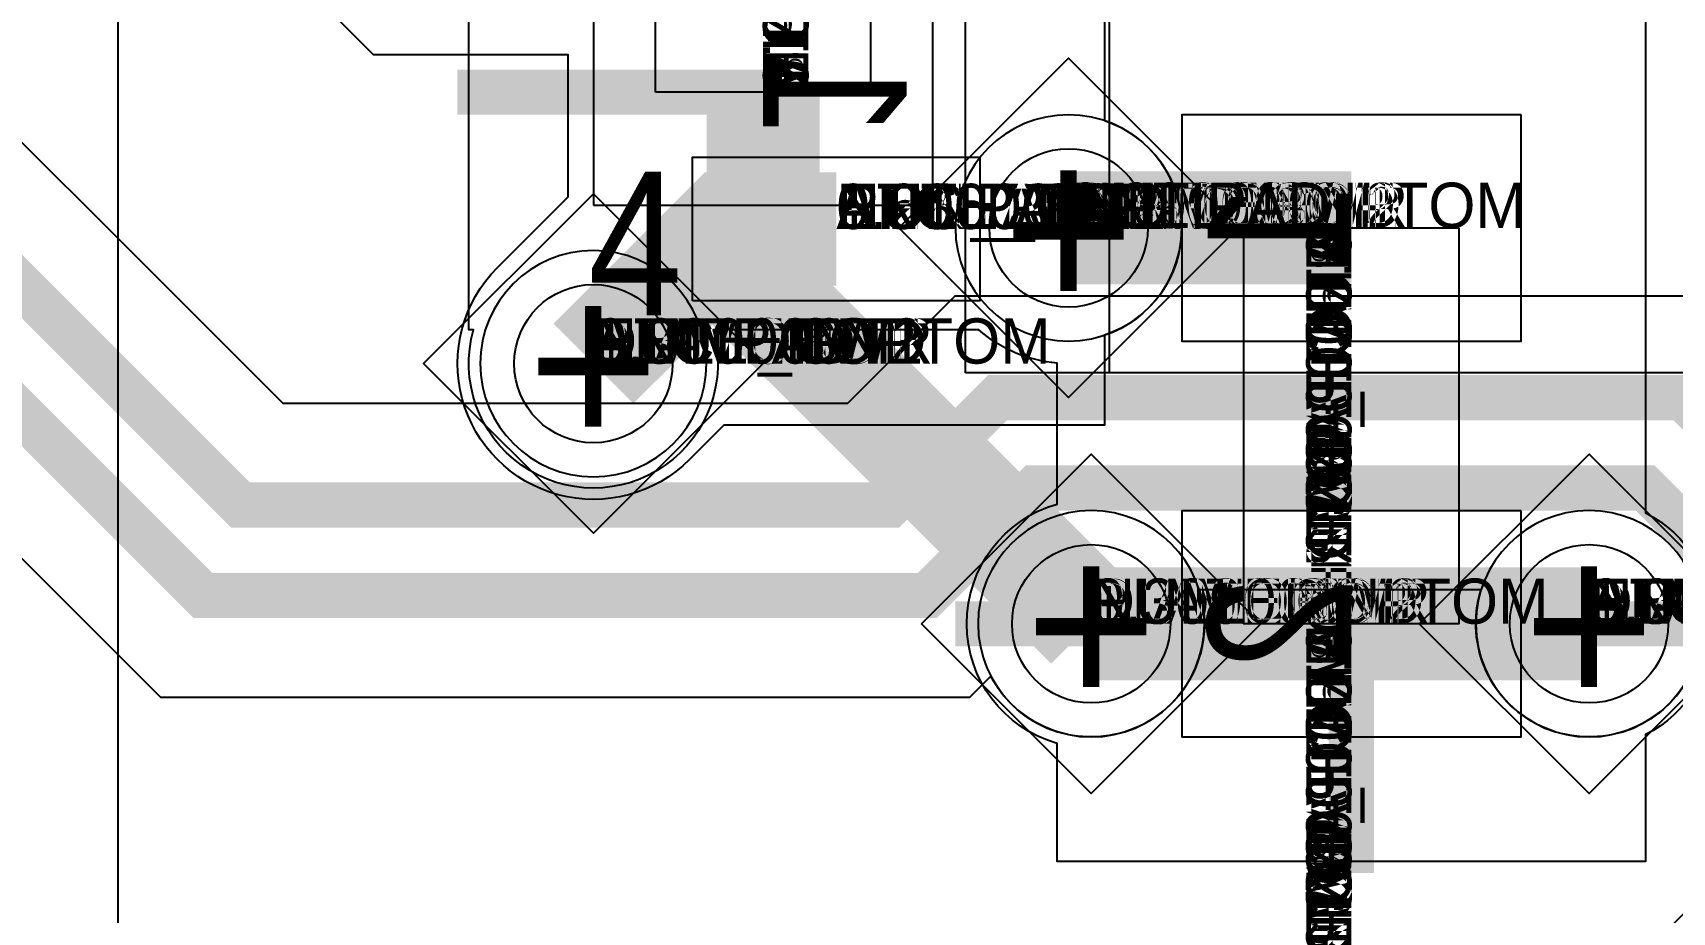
# Model space of a CAD drawing. Extents: x 0 to 323, y 0 to 320.
# Drawn here: x 18.49 to 25.73, y 228.28 to 232.17 of the extents above; entities that cross this region are included whole.
import ezdxf
from ezdxf.enums import TextEntityAlignment as Align

# ---------------------------------------------------------------- set-up
doc = ezdxf.new("R2010")
doc.units = 0
doc.header["$MEASUREMENT"] = 0
doc.layers.get('0').update_dxf_attribs({"linetype": 'CONTINUOUS'})
for name, color, linetype in [('CDN_FIGURES', 7, 'CONTINUOUS'), ('ETCH_BOTTOM', 7, 'CONTINUOUS'), ('ETCH_GND', 3, 'CONTINUOUS'), ('ETCH_INT1', 4, 'CONTINUOUS'), ('ETCH_INT2', 5, 'CONTINUOUS'), ('ETCH_PWR', 6, 'CONTINUOUS'), ('ETCH_TOP', 2, 'CONTINUOUS'), ('MANUFACTURING_NCLEGEND-1-6', 8, 'CONTINUOUS'), ('PACKAGE_GEOMETRY_ASSEMBLY_TOP', 11, 'CONTINUOUS'), ('PACKAGE_GEOMETRY_PIN_NUMBER', 9, 'CONTINUOUS')]:
    doc.layers.add(name, color=color, linetype=linetype)

# ---------------------------------------------------------------- blocks, each defined once
blk = doc.blocks.new('PAD_INFO')
for tag in ['SHAPE_TYPE', 'PAD_HEIGHT', 'PAD_LAYER', 'PAD_TYPE', 'PAD_WIDTH']:
    blk.add_attdef(tag, (0, 0), '', height=0.2)
at = {"flags": 2}
blk.add_attdef('CDN_TYPE', (0, 0), '', height=0.2, dxfattribs=at)
blk = doc.blocks.new('DRILL_INFO')
at = {"flags": 2}
blk.add_attdef('CDN_TYPE', (0, 0), '', height=0.2, dxfattribs=at)
for tag in ['FSHAPE', 'FCHAR', 'DRILL_HEIGHT', 'DIAMETER', 'PLATED', 'DRILL_WIDTH']:
    blk.add_attdef(tag, (0, 0), '', height=0.2)
blk = doc.blocks.new('VIA0700X0300')
at = {"layer": 'ETCH_BOTTOM'}
blk.add_circle((0, 0), 0.35, dxfattribs=at)
at = {"layer": 'ETCH_GND'}
blk.add_circle((0, 0), 0.35, dxfattribs=at)
at = {"layer": 'ETCH_INT1'}
blk.add_circle((0, 0), 0.35, dxfattribs=at)
at = {"layer": 'ETCH_INT2'}
blk.add_circle((0, 0), 0.35, dxfattribs=at)
at = {"layer": 'ETCH_PWR'}
blk.add_circle((0, 0), 0.35, dxfattribs=at)
at = {"layer": 'ETCH_TOP'}
blk.add_circle((0, 0), 0.35, dxfattribs=at)
ref = blk.add_blockref('PAD_INFO', (0, 0))
ref.add_attrib('PAD_LAYER', 'ETCH_TOP', (0, 0), dxfattribs={"height": 0.2})
ref.add_attrib('SHAPE_TYPE', 'NULL', (0, 0), dxfattribs={"height": 0.2})
ref.add_attrib('PAD_TYPE', 'ANTIPAD', (0, 0), dxfattribs={"height": 0.2})
ref.add_attrib('PAD_WIDTH', '0.000000', (0, 0), dxfattribs={"height": 0.2})
ref.add_attrib('PAD_HEIGHT', '0.000000', (0, 0), dxfattribs={"height": 0.2})
ref = blk.add_blockref('PAD_INFO', (0, 0))
ref.add_attrib('PAD_LAYER', 'ETCH_GND', (0, 0), dxfattribs={"height": 0.2})
ref.add_attrib('SHAPE_TYPE', 'NULL', (0, 0), dxfattribs={"height": 0.2})
ref.add_attrib('PAD_TYPE', 'ANTIPAD', (0, 0), dxfattribs={"height": 0.2})
ref.add_attrib('PAD_WIDTH', '0.000000', (0, 0), dxfattribs={"height": 0.2})
ref.add_attrib('PAD_HEIGHT', '0.000000', (0, 0), dxfattribs={"height": 0.2})
ref = blk.add_blockref('PAD_INFO', (0, 0))
ref.add_attrib('PAD_LAYER', 'ETCH_INT1', (0, 0), dxfattribs={"height": 0.2})
ref.add_attrib('SHAPE_TYPE', 'NULL', (0, 0), dxfattribs={"height": 0.2})
ref.add_attrib('PAD_TYPE', 'ANTIPAD', (0, 0), dxfattribs={"height": 0.2})
ref.add_attrib('PAD_WIDTH', '0.000000', (0, 0), dxfattribs={"height": 0.2})
ref.add_attrib('PAD_HEIGHT', '0.000000', (0, 0), dxfattribs={"height": 0.2})
ref = blk.add_blockref('PAD_INFO', (0, 0))
ref.add_attrib('PAD_LAYER', 'ETCH_INT2', (0, 0), dxfattribs={"height": 0.2})
ref.add_attrib('SHAPE_TYPE', 'NULL', (0, 0), dxfattribs={"height": 0.2})
ref.add_attrib('PAD_TYPE', 'ANTIPAD', (0, 0), dxfattribs={"height": 0.2})
ref.add_attrib('PAD_WIDTH', '0.000000', (0, 0), dxfattribs={"height": 0.2})
ref.add_attrib('PAD_HEIGHT', '0.000000', (0, 0), dxfattribs={"height": 0.2})
ref = blk.add_blockref('PAD_INFO', (0, 0))
ref.add_attrib('PAD_LAYER', 'ETCH_PWR', (0, 0), dxfattribs={"height": 0.2})
ref.add_attrib('SHAPE_TYPE', 'NULL', (0, 0), dxfattribs={"height": 0.2})
ref.add_attrib('PAD_TYPE', 'ANTIPAD', (0, 0), dxfattribs={"height": 0.2})
ref.add_attrib('PAD_WIDTH', '0.000000', (0, 0), dxfattribs={"height": 0.2})
ref.add_attrib('PAD_HEIGHT', '0.000000', (0, 0), dxfattribs={"height": 0.2})
ref = blk.add_blockref('PAD_INFO', (0, 0))
ref.add_attrib('PAD_LAYER', 'ETCH_BOTTOM', (0, 0), dxfattribs={"height": 0.2})
ref.add_attrib('SHAPE_TYPE', 'NULL', (0, 0), dxfattribs={"height": 0.2})
ref.add_attrib('PAD_TYPE', 'ANTIPAD', (0, 0), dxfattribs={"height": 0.2})
ref.add_attrib('PAD_WIDTH', '0.000000', (0, 0), dxfattribs={"height": 0.2})
ref.add_attrib('PAD_HEIGHT', '0.000000', (0, 0), dxfattribs={"height": 0.2})
ref = blk.add_blockref('PAD_INFO', (0, 0))
ref.add_attrib('PAD_LAYER', 'ETCH_TOP', (0, 0), dxfattribs={"height": 0.2})
ref.add_attrib('SHAPE_TYPE', 'NULL', (0, 0), dxfattribs={"height": 0.2})
ref.add_attrib('PAD_TYPE', 'THERMAL', (0, 0), dxfattribs={"height": 0.2})
ref.add_attrib('PAD_WIDTH', '0.000000', (0, 0), dxfattribs={"height": 0.2})
ref.add_attrib('PAD_HEIGHT', '0.000000', (0, 0), dxfattribs={"height": 0.2})
ref = blk.add_blockref('PAD_INFO', (0, 0))
ref.add_attrib('PAD_LAYER', 'ETCH_GND', (0, 0), dxfattribs={"height": 0.2})
ref.add_attrib('SHAPE_TYPE', 'NULL', (0, 0), dxfattribs={"height": 0.2})
ref.add_attrib('PAD_TYPE', 'THERMAL', (0, 0), dxfattribs={"height": 0.2})
ref.add_attrib('PAD_WIDTH', '0.000000', (0, 0), dxfattribs={"height": 0.2})
ref.add_attrib('PAD_HEIGHT', '0.000000', (0, 0), dxfattribs={"height": 0.2})
ref = blk.add_blockref('PAD_INFO', (0, 0))
ref.add_attrib('PAD_LAYER', 'ETCH_INT1', (0, 0), dxfattribs={"height": 0.2})
ref.add_attrib('SHAPE_TYPE', 'NULL', (0, 0), dxfattribs={"height": 0.2})
ref.add_attrib('PAD_TYPE', 'THERMAL', (0, 0), dxfattribs={"height": 0.2})
ref.add_attrib('PAD_WIDTH', '0.000000', (0, 0), dxfattribs={"height": 0.2})
ref.add_attrib('PAD_HEIGHT', '0.000000', (0, 0), dxfattribs={"height": 0.2})
ref = blk.add_blockref('PAD_INFO', (0, 0))
ref.add_attrib('PAD_LAYER', 'ETCH_INT2', (0, 0), dxfattribs={"height": 0.2})
ref.add_attrib('SHAPE_TYPE', 'NULL', (0, 0), dxfattribs={"height": 0.2})
ref.add_attrib('PAD_TYPE', 'THERMAL', (0, 0), dxfattribs={"height": 0.2})
ref.add_attrib('PAD_WIDTH', '0.000000', (0, 0), dxfattribs={"height": 0.2})
ref.add_attrib('PAD_HEIGHT', '0.000000', (0, 0), dxfattribs={"height": 0.2})
ref = blk.add_blockref('PAD_INFO', (0, 0))
ref.add_attrib('PAD_LAYER', 'ETCH_PWR', (0, 0), dxfattribs={"height": 0.2})
ref.add_attrib('SHAPE_TYPE', 'NULL', (0, 0), dxfattribs={"height": 0.2})
ref.add_attrib('PAD_TYPE', 'THERMAL', (0, 0), dxfattribs={"height": 0.2})
ref.add_attrib('PAD_WIDTH', '0.000000', (0, 0), dxfattribs={"height": 0.2})
ref.add_attrib('PAD_HEIGHT', '0.000000', (0, 0), dxfattribs={"height": 0.2})
ref = blk.add_blockref('PAD_INFO', (0, 0))
ref.add_attrib('PAD_LAYER', 'ETCH_BOTTOM', (0, 0), dxfattribs={"height": 0.2})
ref.add_attrib('SHAPE_TYPE', 'NULL', (0, 0), dxfattribs={"height": 0.2})
ref.add_attrib('PAD_TYPE', 'THERMAL', (0, 0), dxfattribs={"height": 0.2})
ref.add_attrib('PAD_WIDTH', '0.000000', (0, 0), dxfattribs={"height": 0.2})
ref.add_attrib('PAD_HEIGHT', '0.000000', (0, 0), dxfattribs={"height": 0.2})
ref = blk.add_blockref('PAD_INFO', (0, 0))
ref.add_attrib('PAD_LAYER', 'ETCH_TOP', (0, 0), dxfattribs={"height": 0.2})
ref.add_attrib('SHAPE_TYPE', 'CIRCLE', (0, 0), dxfattribs={"height": 0.2})
ref.add_attrib('PAD_TYPE', 'REGULAR', (0, 0), dxfattribs={"height": 0.2})
ref.add_attrib('PAD_WIDTH', '0.700000', (0, 0), dxfattribs={"height": 0.2})
ref.add_attrib('PAD_HEIGHT', '0.700000', (0, 0), dxfattribs={"height": 0.2})
ref = blk.add_blockref('PAD_INFO', (0, 0))
ref.add_attrib('PAD_LAYER', 'ETCH_GND', (0, 0), dxfattribs={"height": 0.2})
ref.add_attrib('SHAPE_TYPE', 'CIRCLE', (0, 0), dxfattribs={"height": 0.2})
ref.add_attrib('PAD_TYPE', 'REGULAR', (0, 0), dxfattribs={"height": 0.2})
ref.add_attrib('PAD_WIDTH', '0.700000', (0, 0), dxfattribs={"height": 0.2})
ref.add_attrib('PAD_HEIGHT', '0.700000', (0, 0), dxfattribs={"height": 0.2})
ref = blk.add_blockref('PAD_INFO', (0, 0))
ref.add_attrib('PAD_LAYER', 'ETCH_INT1', (0, 0), dxfattribs={"height": 0.2})
ref.add_attrib('SHAPE_TYPE', 'CIRCLE', (0, 0), dxfattribs={"height": 0.2})
ref.add_attrib('PAD_TYPE', 'REGULAR', (0, 0), dxfattribs={"height": 0.2})
ref.add_attrib('PAD_WIDTH', '0.700000', (0, 0), dxfattribs={"height": 0.2})
ref.add_attrib('PAD_HEIGHT', '0.700000', (0, 0), dxfattribs={"height": 0.2})
ref = blk.add_blockref('PAD_INFO', (0, 0))
ref.add_attrib('PAD_LAYER', 'ETCH_INT2', (0, 0), dxfattribs={"height": 0.2})
ref.add_attrib('SHAPE_TYPE', 'CIRCLE', (0, 0), dxfattribs={"height": 0.2})
ref.add_attrib('PAD_TYPE', 'REGULAR', (0, 0), dxfattribs={"height": 0.2})
ref.add_attrib('PAD_WIDTH', '0.700000', (0, 0), dxfattribs={"height": 0.2})
ref.add_attrib('PAD_HEIGHT', '0.700000', (0, 0), dxfattribs={"height": 0.2})
ref = blk.add_blockref('PAD_INFO', (0, 0))
ref.add_attrib('PAD_LAYER', 'ETCH_PWR', (0, 0), dxfattribs={"height": 0.2})
ref.add_attrib('SHAPE_TYPE', 'CIRCLE', (0, 0), dxfattribs={"height": 0.2})
ref.add_attrib('PAD_TYPE', 'REGULAR', (0, 0), dxfattribs={"height": 0.2})
ref.add_attrib('PAD_WIDTH', '0.700000', (0, 0), dxfattribs={"height": 0.2})
ref.add_attrib('PAD_HEIGHT', '0.700000', (0, 0), dxfattribs={"height": 0.2})
ref = blk.add_blockref('PAD_INFO', (0, 0))
ref.add_attrib('PAD_LAYER', 'ETCH_BOTTOM', (0, 0), dxfattribs={"height": 0.2})
ref.add_attrib('SHAPE_TYPE', 'CIRCLE', (0, 0), dxfattribs={"height": 0.2})
ref.add_attrib('PAD_TYPE', 'REGULAR', (0, 0), dxfattribs={"height": 0.2})
ref.add_attrib('PAD_WIDTH', '0.700000', (0, 0), dxfattribs={"height": 0.2})
ref.add_attrib('PAD_HEIGHT', '0.700000', (0, 0), dxfattribs={"height": 0.2})
ref = blk.add_blockref('DRILL_INFO', (0, 0))
ref.add_attrib('DIAMETER', '0.300000', (0, 0), dxfattribs={"height": 0.2})
ref.add_attrib('PLATED', 'PLATED', (0, 0), dxfattribs={"height": 0.2})
ref.add_attrib('FSHAPE', 'DIAMOND', (0, 0), dxfattribs={"height": 0.2})
ref.add_attrib('FCHAR', '+', (0, 0), dxfattribs={"height": 0.2})
ref.add_attrib('DRILL_WIDTH', '1.500000', (0, 0), dxfattribs={"height": 0.2})
ref.add_attrib('DRILL_HEIGHT', '1.500000', (0, 0), dxfattribs={"height": 0.2})
for tag in ['CDN_TYPE', 'PIN']:
    blk.add_attdef(tag, (0, 0), '', height=0.2)
at = {"flags": 2}
for tag in ['PSTKNAME', 'BBV']:
    blk.add_attdef(tag, (0, 0), '', height=0.2, dxfattribs=at)
blk = doc.blocks.new('FIGURE_DIAMOND')
at = {"layer": 'CDN_FIGURES'}
blk.add_lwpolyline([(-0.5, 0), (0, 0.5), (0.5, 0), (0, -0.5)], close=True, dxfattribs=at)
blk = doc.blocks.new('SMD50_25')
at = {"layer": 'ETCH_TOP'}
blk.add_lwpolyline([(-0.635, -0.3175), (-0.635, 0.3175), (0.635, 0.3175), (0.635, -0.3175)], close=True, dxfattribs=at)
ref = blk.add_blockref('PAD_INFO', (0, 0))
ref.add_attrib('PAD_LAYER', 'ETCH_TOP', (0, 0), dxfattribs={"height": 0.2})
ref.add_attrib('SHAPE_TYPE', 'NULL', (0, 0), dxfattribs={"height": 0.2})
ref.add_attrib('PAD_TYPE', 'ANTIPAD', (0, 0), dxfattribs={"height": 0.2})
ref.add_attrib('PAD_WIDTH', '0.000000', (0, 0), dxfattribs={"height": 0.2})
ref.add_attrib('PAD_HEIGHT', '0.000000', (0, 0), dxfattribs={"height": 0.2})
ref = blk.add_blockref('PAD_INFO', (0, 0))
ref.add_attrib('PAD_LAYER', 'ETCH_GND', (0, 0), dxfattribs={"height": 0.2})
ref.add_attrib('SHAPE_TYPE', 'NULL', (0, 0), dxfattribs={"height": 0.2})
ref.add_attrib('PAD_TYPE', 'ANTIPAD', (0, 0), dxfattribs={"height": 0.2})
ref.add_attrib('PAD_WIDTH', '0.000000', (0, 0), dxfattribs={"height": 0.2})
ref.add_attrib('PAD_HEIGHT', '0.000000', (0, 0), dxfattribs={"height": 0.2})
ref = blk.add_blockref('PAD_INFO', (0, 0))
ref.add_attrib('PAD_LAYER', 'ETCH_INT1', (0, 0), dxfattribs={"height": 0.2})
ref.add_attrib('SHAPE_TYPE', 'NULL', (0, 0), dxfattribs={"height": 0.2})
ref.add_attrib('PAD_TYPE', 'ANTIPAD', (0, 0), dxfattribs={"height": 0.2})
ref.add_attrib('PAD_WIDTH', '0.000000', (0, 0), dxfattribs={"height": 0.2})
ref.add_attrib('PAD_HEIGHT', '0.000000', (0, 0), dxfattribs={"height": 0.2})
ref = blk.add_blockref('PAD_INFO', (0, 0))
ref.add_attrib('PAD_LAYER', 'ETCH_INT2', (0, 0), dxfattribs={"height": 0.2})
ref.add_attrib('SHAPE_TYPE', 'NULL', (0, 0), dxfattribs={"height": 0.2})
ref.add_attrib('PAD_TYPE', 'ANTIPAD', (0, 0), dxfattribs={"height": 0.2})
ref.add_attrib('PAD_WIDTH', '0.000000', (0, 0), dxfattribs={"height": 0.2})
ref.add_attrib('PAD_HEIGHT', '0.000000', (0, 0), dxfattribs={"height": 0.2})
ref = blk.add_blockref('PAD_INFO', (0, 0))
ref.add_attrib('PAD_LAYER', 'ETCH_PWR', (0, 0), dxfattribs={"height": 0.2})
ref.add_attrib('SHAPE_TYPE', 'NULL', (0, 0), dxfattribs={"height": 0.2})
ref.add_attrib('PAD_TYPE', 'ANTIPAD', (0, 0), dxfattribs={"height": 0.2})
ref.add_attrib('PAD_WIDTH', '0.000000', (0, 0), dxfattribs={"height": 0.2})
ref.add_attrib('PAD_HEIGHT', '0.000000', (0, 0), dxfattribs={"height": 0.2})
ref = blk.add_blockref('PAD_INFO', (0, 0))
ref.add_attrib('PAD_LAYER', 'ETCH_BOTTOM', (0, 0), dxfattribs={"height": 0.2})
ref.add_attrib('SHAPE_TYPE', 'NULL', (0, 0), dxfattribs={"height": 0.2})
ref.add_attrib('PAD_TYPE', 'ANTIPAD', (0, 0), dxfattribs={"height": 0.2})
ref.add_attrib('PAD_WIDTH', '0.000000', (0, 0), dxfattribs={"height": 0.2})
ref.add_attrib('PAD_HEIGHT', '0.000000', (0, 0), dxfattribs={"height": 0.2})
ref = blk.add_blockref('PAD_INFO', (0, 0))
ref.add_attrib('PAD_LAYER', 'ETCH_TOP', (0, 0), dxfattribs={"height": 0.2})
ref.add_attrib('SHAPE_TYPE', 'NULL', (0, 0), dxfattribs={"height": 0.2})
ref.add_attrib('PAD_TYPE', 'THERMAL', (0, 0), dxfattribs={"height": 0.2})
ref.add_attrib('PAD_WIDTH', '0.000000', (0, 0), dxfattribs={"height": 0.2})
ref.add_attrib('PAD_HEIGHT', '0.000000', (0, 0), dxfattribs={"height": 0.2})
ref = blk.add_blockref('PAD_INFO', (0, 0))
ref.add_attrib('PAD_LAYER', 'ETCH_GND', (0, 0), dxfattribs={"height": 0.2})
ref.add_attrib('SHAPE_TYPE', 'NULL', (0, 0), dxfattribs={"height": 0.2})
ref.add_attrib('PAD_TYPE', 'THERMAL', (0, 0), dxfattribs={"height": 0.2})
ref.add_attrib('PAD_WIDTH', '0.000000', (0, 0), dxfattribs={"height": 0.2})
ref.add_attrib('PAD_HEIGHT', '0.000000', (0, 0), dxfattribs={"height": 0.2})
ref = blk.add_blockref('PAD_INFO', (0, 0))
ref.add_attrib('PAD_LAYER', 'ETCH_INT1', (0, 0), dxfattribs={"height": 0.2})
ref.add_attrib('SHAPE_TYPE', 'NULL', (0, 0), dxfattribs={"height": 0.2})
ref.add_attrib('PAD_TYPE', 'THERMAL', (0, 0), dxfattribs={"height": 0.2})
ref.add_attrib('PAD_WIDTH', '0.000000', (0, 0), dxfattribs={"height": 0.2})
ref.add_attrib('PAD_HEIGHT', '0.000000', (0, 0), dxfattribs={"height": 0.2})
ref = blk.add_blockref('PAD_INFO', (0, 0))
ref.add_attrib('PAD_LAYER', 'ETCH_INT2', (0, 0), dxfattribs={"height": 0.2})
ref.add_attrib('SHAPE_TYPE', 'NULL', (0, 0), dxfattribs={"height": 0.2})
ref.add_attrib('PAD_TYPE', 'THERMAL', (0, 0), dxfattribs={"height": 0.2})
ref.add_attrib('PAD_WIDTH', '0.000000', (0, 0), dxfattribs={"height": 0.2})
ref.add_attrib('PAD_HEIGHT', '0.000000', (0, 0), dxfattribs={"height": 0.2})
ref = blk.add_blockref('PAD_INFO', (0, 0))
ref.add_attrib('PAD_LAYER', 'ETCH_PWR', (0, 0), dxfattribs={"height": 0.2})
ref.add_attrib('SHAPE_TYPE', 'NULL', (0, 0), dxfattribs={"height": 0.2})
ref.add_attrib('PAD_TYPE', 'THERMAL', (0, 0), dxfattribs={"height": 0.2})
ref.add_attrib('PAD_WIDTH', '0.000000', (0, 0), dxfattribs={"height": 0.2})
ref.add_attrib('PAD_HEIGHT', '0.000000', (0, 0), dxfattribs={"height": 0.2})
ref = blk.add_blockref('PAD_INFO', (0, 0))
ref.add_attrib('PAD_LAYER', 'ETCH_BOTTOM', (0, 0), dxfattribs={"height": 0.2})
ref.add_attrib('SHAPE_TYPE', 'NULL', (0, 0), dxfattribs={"height": 0.2})
ref.add_attrib('PAD_TYPE', 'THERMAL', (0, 0), dxfattribs={"height": 0.2})
ref.add_attrib('PAD_WIDTH', '0.000000', (0, 0), dxfattribs={"height": 0.2})
ref.add_attrib('PAD_HEIGHT', '0.000000', (0, 0), dxfattribs={"height": 0.2})
ref = blk.add_blockref('PAD_INFO', (0, 0))
ref.add_attrib('PAD_LAYER', 'ETCH_TOP', (0, 0), dxfattribs={"height": 0.2})
ref.add_attrib('SHAPE_TYPE', 'RECTANGLE', (0, 0), dxfattribs={"height": 0.2})
ref.add_attrib('PAD_TYPE', 'REGULAR', (0, 0), dxfattribs={"height": 0.2})
ref.add_attrib('PAD_WIDTH', '1.270000', (0, 0), dxfattribs={"height": 0.2})
ref.add_attrib('PAD_HEIGHT', '0.635000', (0, 0), dxfattribs={"height": 0.2})
ref = blk.add_blockref('PAD_INFO', (0, 0))
ref.add_attrib('PAD_LAYER', 'ETCH_GND', (0, 0), dxfattribs={"height": 0.2})
ref.add_attrib('SHAPE_TYPE', 'NULL', (0, 0), dxfattribs={"height": 0.2})
ref.add_attrib('PAD_TYPE', 'REGULAR', (0, 0), dxfattribs={"height": 0.2})
ref.add_attrib('PAD_WIDTH', '0.000000', (0, 0), dxfattribs={"height": 0.2})
ref.add_attrib('PAD_HEIGHT', '0.000000', (0, 0), dxfattribs={"height": 0.2})
ref = blk.add_blockref('PAD_INFO', (0, 0))
ref.add_attrib('PAD_LAYER', 'ETCH_INT1', (0, 0), dxfattribs={"height": 0.2})
ref.add_attrib('SHAPE_TYPE', 'NULL', (0, 0), dxfattribs={"height": 0.2})
ref.add_attrib('PAD_TYPE', 'REGULAR', (0, 0), dxfattribs={"height": 0.2})
ref.add_attrib('PAD_WIDTH', '0.000000', (0, 0), dxfattribs={"height": 0.2})
ref.add_attrib('PAD_HEIGHT', '0.000000', (0, 0), dxfattribs={"height": 0.2})
ref = blk.add_blockref('PAD_INFO', (0, 0))
ref.add_attrib('PAD_LAYER', 'ETCH_INT2', (0, 0), dxfattribs={"height": 0.2})
ref.add_attrib('SHAPE_TYPE', 'NULL', (0, 0), dxfattribs={"height": 0.2})
ref.add_attrib('PAD_TYPE', 'REGULAR', (0, 0), dxfattribs={"height": 0.2})
ref.add_attrib('PAD_WIDTH', '0.000000', (0, 0), dxfattribs={"height": 0.2})
ref.add_attrib('PAD_HEIGHT', '0.000000', (0, 0), dxfattribs={"height": 0.2})
ref = blk.add_blockref('PAD_INFO', (0, 0))
ref.add_attrib('PAD_LAYER', 'ETCH_PWR', (0, 0), dxfattribs={"height": 0.2})
ref.add_attrib('SHAPE_TYPE', 'NULL', (0, 0), dxfattribs={"height": 0.2})
ref.add_attrib('PAD_TYPE', 'REGULAR', (0, 0), dxfattribs={"height": 0.2})
ref.add_attrib('PAD_WIDTH', '0.000000', (0, 0), dxfattribs={"height": 0.2})
ref.add_attrib('PAD_HEIGHT', '0.000000', (0, 0), dxfattribs={"height": 0.2})
ref = blk.add_blockref('PAD_INFO', (0, 0))
ref.add_attrib('PAD_LAYER', 'ETCH_BOTTOM', (0, 0), dxfattribs={"height": 0.2})
ref.add_attrib('SHAPE_TYPE', 'NULL', (0, 0), dxfattribs={"height": 0.2})
ref.add_attrib('PAD_TYPE', 'REGULAR', (0, 0), dxfattribs={"height": 0.2})
ref.add_attrib('PAD_WIDTH', '0.000000', (0, 0), dxfattribs={"height": 0.2})
ref.add_attrib('PAD_HEIGHT', '0.000000', (0, 0), dxfattribs={"height": 0.2})
ref = blk.add_blockref('DRILL_INFO', (0, 0))
ref.add_attrib('DIAMETER', '0.000000', (0, 0), dxfattribs={"height": 0.2})
ref.add_attrib('PLATED', 'NON_PLATED', (0, 0), dxfattribs={"height": 0.2})
ref.add_attrib('FSHAPE', 'NULL', (0, 0), dxfattribs={"height": 0.2})
ref.add_attrib('DRILL_WIDTH', '0.000000', (0, 0), dxfattribs={"height": 0.2})
ref.add_attrib('DRILL_HEIGHT', '0.000000', (0, 0), dxfattribs={"height": 0.2})
for tag in ['CDN_TYPE', 'PIN']:
    blk.add_attdef(tag, (0, 0), '', height=0.2)
at = {"flags": 2}
for tag in ['PSTKNAME', 'BBV']:
    blk.add_attdef(tag, (0, 0), '', height=0.2, dxfattribs=at)
blk = doc.blocks.new('SOIC8')
at = {"layer": 'PACKAGE_GEOMETRY_ASSEMBLY_TOP'}
blk.add_lwpolyline([(-1.905, -2.54), (-1.905, 2.54), (1.905, 2.54), (1.905, -2.54)], close=True, dxfattribs=at)
blk.add_lwpolyline([(-1.27, 2.54), (-1.27, -2.54)], dxfattribs=at)
at = {"layer": 'ETCH_TOP'}
ref = blk.add_blockref('SMD50_25', (-2.4765, -1.905), dxfattribs=at)
ref.add_attrib('CDN_TYPE', 'PIN', (0, 0), dxfattribs={"height": 0.2})
ref.add_attrib('PIN', '4', (0, 0), dxfattribs={"height": 0.2})
ref = blk.add_blockref('SMD50_25', (2.4765, -1.905), dxfattribs=at)
ref.add_attrib('CDN_TYPE', 'PIN', (0, 0), dxfattribs={"height": 0.2})
ref.add_attrib('PIN', '5', (0, 0), dxfattribs={"height": 0.2})
at = {"flags": 2}
for tag in ['SYMBOL_TYPE', 'CDN_TYPE', 'REFDES']:
    blk.add_attdef(tag, (0, 0), '', height=0.2, dxfattribs=at)
blk = doc.blocks.new('RC1000X1500TS')
at = {"layer": 'ETCH_TOP'}
blk.add_lwpolyline([(-0.5, -0.75), (-0.5, 0.75), (0.5, 0.75), (0.5, -0.75)], close=True, dxfattribs=at)
ref = blk.add_blockref('PAD_INFO', (0, 0))
ref.add_attrib('PAD_LAYER', 'ETCH_TOP', (0, 0), dxfattribs={"height": 0.2})
ref.add_attrib('SHAPE_TYPE', 'NULL', (0, 0), dxfattribs={"height": 0.2})
ref.add_attrib('PAD_TYPE', 'ANTIPAD', (0, 0), dxfattribs={"height": 0.2})
ref.add_attrib('PAD_WIDTH', '0.000000', (0, 0), dxfattribs={"height": 0.2})
ref.add_attrib('PAD_HEIGHT', '0.000000', (0, 0), dxfattribs={"height": 0.2})
ref = blk.add_blockref('PAD_INFO', (0, 0))
ref.add_attrib('PAD_LAYER', 'ETCH_GND', (0, 0), dxfattribs={"height": 0.2})
ref.add_attrib('SHAPE_TYPE', 'NULL', (0, 0), dxfattribs={"height": 0.2})
ref.add_attrib('PAD_TYPE', 'ANTIPAD', (0, 0), dxfattribs={"height": 0.2})
ref.add_attrib('PAD_WIDTH', '0.000000', (0, 0), dxfattribs={"height": 0.2})
ref.add_attrib('PAD_HEIGHT', '0.000000', (0, 0), dxfattribs={"height": 0.2})
ref = blk.add_blockref('PAD_INFO', (0, 0))
ref.add_attrib('PAD_LAYER', 'ETCH_INT1', (0, 0), dxfattribs={"height": 0.2})
ref.add_attrib('SHAPE_TYPE', 'NULL', (0, 0), dxfattribs={"height": 0.2})
ref.add_attrib('PAD_TYPE', 'ANTIPAD', (0, 0), dxfattribs={"height": 0.2})
ref.add_attrib('PAD_WIDTH', '0.000000', (0, 0), dxfattribs={"height": 0.2})
ref.add_attrib('PAD_HEIGHT', '0.000000', (0, 0), dxfattribs={"height": 0.2})
ref = blk.add_blockref('PAD_INFO', (0, 0))
ref.add_attrib('PAD_LAYER', 'ETCH_INT2', (0, 0), dxfattribs={"height": 0.2})
ref.add_attrib('SHAPE_TYPE', 'NULL', (0, 0), dxfattribs={"height": 0.2})
ref.add_attrib('PAD_TYPE', 'ANTIPAD', (0, 0), dxfattribs={"height": 0.2})
ref.add_attrib('PAD_WIDTH', '0.000000', (0, 0), dxfattribs={"height": 0.2})
ref.add_attrib('PAD_HEIGHT', '0.000000', (0, 0), dxfattribs={"height": 0.2})
ref = blk.add_blockref('PAD_INFO', (0, 0))
ref.add_attrib('PAD_LAYER', 'ETCH_PWR', (0, 0), dxfattribs={"height": 0.2})
ref.add_attrib('SHAPE_TYPE', 'NULL', (0, 0), dxfattribs={"height": 0.2})
ref.add_attrib('PAD_TYPE', 'ANTIPAD', (0, 0), dxfattribs={"height": 0.2})
ref.add_attrib('PAD_WIDTH', '0.000000', (0, 0), dxfattribs={"height": 0.2})
ref.add_attrib('PAD_HEIGHT', '0.000000', (0, 0), dxfattribs={"height": 0.2})
ref = blk.add_blockref('PAD_INFO', (0, 0))
ref.add_attrib('PAD_LAYER', 'ETCH_BOTTOM', (0, 0), dxfattribs={"height": 0.2})
ref.add_attrib('SHAPE_TYPE', 'NULL', (0, 0), dxfattribs={"height": 0.2})
ref.add_attrib('PAD_TYPE', 'ANTIPAD', (0, 0), dxfattribs={"height": 0.2})
ref.add_attrib('PAD_WIDTH', '0.000000', (0, 0), dxfattribs={"height": 0.2})
ref.add_attrib('PAD_HEIGHT', '0.000000', (0, 0), dxfattribs={"height": 0.2})
ref = blk.add_blockref('PAD_INFO', (0, 0))
ref.add_attrib('PAD_LAYER', 'ETCH_TOP', (0, 0), dxfattribs={"height": 0.2})
ref.add_attrib('SHAPE_TYPE', 'NULL', (0, 0), dxfattribs={"height": 0.2})
ref.add_attrib('PAD_TYPE', 'THERMAL', (0, 0), dxfattribs={"height": 0.2})
ref.add_attrib('PAD_WIDTH', '0.000000', (0, 0), dxfattribs={"height": 0.2})
ref.add_attrib('PAD_HEIGHT', '0.000000', (0, 0), dxfattribs={"height": 0.2})
ref = blk.add_blockref('PAD_INFO', (0, 0))
ref.add_attrib('PAD_LAYER', 'ETCH_GND', (0, 0), dxfattribs={"height": 0.2})
ref.add_attrib('SHAPE_TYPE', 'NULL', (0, 0), dxfattribs={"height": 0.2})
ref.add_attrib('PAD_TYPE', 'THERMAL', (0, 0), dxfattribs={"height": 0.2})
ref.add_attrib('PAD_WIDTH', '0.000000', (0, 0), dxfattribs={"height": 0.2})
ref.add_attrib('PAD_HEIGHT', '0.000000', (0, 0), dxfattribs={"height": 0.2})
ref = blk.add_blockref('PAD_INFO', (0, 0))
ref.add_attrib('PAD_LAYER', 'ETCH_INT1', (0, 0), dxfattribs={"height": 0.2})
ref.add_attrib('SHAPE_TYPE', 'NULL', (0, 0), dxfattribs={"height": 0.2})
ref.add_attrib('PAD_TYPE', 'THERMAL', (0, 0), dxfattribs={"height": 0.2})
ref.add_attrib('PAD_WIDTH', '0.000000', (0, 0), dxfattribs={"height": 0.2})
ref.add_attrib('PAD_HEIGHT', '0.000000', (0, 0), dxfattribs={"height": 0.2})
ref = blk.add_blockref('PAD_INFO', (0, 0))
ref.add_attrib('PAD_LAYER', 'ETCH_INT2', (0, 0), dxfattribs={"height": 0.2})
ref.add_attrib('SHAPE_TYPE', 'NULL', (0, 0), dxfattribs={"height": 0.2})
ref.add_attrib('PAD_TYPE', 'THERMAL', (0, 0), dxfattribs={"height": 0.2})
ref.add_attrib('PAD_WIDTH', '0.000000', (0, 0), dxfattribs={"height": 0.2})
ref.add_attrib('PAD_HEIGHT', '0.000000', (0, 0), dxfattribs={"height": 0.2})
ref = blk.add_blockref('PAD_INFO', (0, 0))
ref.add_attrib('PAD_LAYER', 'ETCH_PWR', (0, 0), dxfattribs={"height": 0.2})
ref.add_attrib('SHAPE_TYPE', 'NULL', (0, 0), dxfattribs={"height": 0.2})
ref.add_attrib('PAD_TYPE', 'THERMAL', (0, 0), dxfattribs={"height": 0.2})
ref.add_attrib('PAD_WIDTH', '0.000000', (0, 0), dxfattribs={"height": 0.2})
ref.add_attrib('PAD_HEIGHT', '0.000000', (0, 0), dxfattribs={"height": 0.2})
ref = blk.add_blockref('PAD_INFO', (0, 0))
ref.add_attrib('PAD_LAYER', 'ETCH_BOTTOM', (0, 0), dxfattribs={"height": 0.2})
ref.add_attrib('SHAPE_TYPE', 'NULL', (0, 0), dxfattribs={"height": 0.2})
ref.add_attrib('PAD_TYPE', 'THERMAL', (0, 0), dxfattribs={"height": 0.2})
ref.add_attrib('PAD_WIDTH', '0.000000', (0, 0), dxfattribs={"height": 0.2})
ref.add_attrib('PAD_HEIGHT', '0.000000', (0, 0), dxfattribs={"height": 0.2})
ref = blk.add_blockref('PAD_INFO', (0, 0))
ref.add_attrib('PAD_LAYER', 'ETCH_GND', (0, 0), dxfattribs={"height": 0.2})
ref.add_attrib('SHAPE_TYPE', 'NULL', (0, 0), dxfattribs={"height": 0.2})
ref.add_attrib('PAD_TYPE', 'REGULAR', (0, 0), dxfattribs={"height": 0.2})
ref.add_attrib('PAD_WIDTH', '0.000000', (0, 0), dxfattribs={"height": 0.2})
ref.add_attrib('PAD_HEIGHT', '0.000000', (0, 0), dxfattribs={"height": 0.2})
ref = blk.add_blockref('PAD_INFO', (0, 0))
ref.add_attrib('PAD_LAYER', 'ETCH_INT1', (0, 0), dxfattribs={"height": 0.2})
ref.add_attrib('SHAPE_TYPE', 'NULL', (0, 0), dxfattribs={"height": 0.2})
ref.add_attrib('PAD_TYPE', 'REGULAR', (0, 0), dxfattribs={"height": 0.2})
ref.add_attrib('PAD_WIDTH', '0.000000', (0, 0), dxfattribs={"height": 0.2})
ref.add_attrib('PAD_HEIGHT', '0.000000', (0, 0), dxfattribs={"height": 0.2})
ref = blk.add_blockref('PAD_INFO', (0, 0))
ref.add_attrib('PAD_LAYER', 'ETCH_INT2', (0, 0), dxfattribs={"height": 0.2})
ref.add_attrib('SHAPE_TYPE', 'NULL', (0, 0), dxfattribs={"height": 0.2})
ref.add_attrib('PAD_TYPE', 'REGULAR', (0, 0), dxfattribs={"height": 0.2})
ref.add_attrib('PAD_WIDTH', '0.000000', (0, 0), dxfattribs={"height": 0.2})
ref.add_attrib('PAD_HEIGHT', '0.000000', (0, 0), dxfattribs={"height": 0.2})
ref = blk.add_blockref('PAD_INFO', (0, 0))
ref.add_attrib('PAD_LAYER', 'ETCH_PWR', (0, 0), dxfattribs={"height": 0.2})
ref.add_attrib('SHAPE_TYPE', 'NULL', (0, 0), dxfattribs={"height": 0.2})
ref.add_attrib('PAD_TYPE', 'REGULAR', (0, 0), dxfattribs={"height": 0.2})
ref.add_attrib('PAD_WIDTH', '0.000000', (0, 0), dxfattribs={"height": 0.2})
ref.add_attrib('PAD_HEIGHT', '0.000000', (0, 0), dxfattribs={"height": 0.2})
ref = blk.add_blockref('PAD_INFO', (0, 0))
ref.add_attrib('PAD_LAYER', 'ETCH_BOTTOM', (0, 0), dxfattribs={"height": 0.2})
ref.add_attrib('SHAPE_TYPE', 'NULL', (0, 0), dxfattribs={"height": 0.2})
ref.add_attrib('PAD_TYPE', 'REGULAR', (0, 0), dxfattribs={"height": 0.2})
ref.add_attrib('PAD_WIDTH', '0.000000', (0, 0), dxfattribs={"height": 0.2})
ref.add_attrib('PAD_HEIGHT', '0.000000', (0, 0), dxfattribs={"height": 0.2})
ref = blk.add_blockref('DRILL_INFO', (0, 0))
ref.add_attrib('DIAMETER', '0.000000', (0, 0), dxfattribs={"height": 0.2})
ref.add_attrib('PLATED', 'PLATED', (0, 0), dxfattribs={"height": 0.2})
ref.add_attrib('FSHAPE', 'NULL', (0, 0), dxfattribs={"height": 0.2})
ref.add_attrib('DRILL_WIDTH', '0.000000', (0, 0), dxfattribs={"height": 0.2})
ref.add_attrib('DRILL_HEIGHT', '0.000000', (0, 0), dxfattribs={"height": 0.2})
ref = blk.add_blockref('PAD_INFO', (0, 0))
ref.add_attrib('PAD_LAYER', 'ETCH_TOP', (0, 0), dxfattribs={"height": 0.2})
ref.add_attrib('SHAPE_TYPE', 'RECTANGLE', (0, 0), dxfattribs={"height": 0.2})
ref.add_attrib('PAD_TYPE', 'REGULAR', (0, 0), dxfattribs={"height": 0.2})
ref.add_attrib('PAD_WIDTH', '1.000000', (0, 0), dxfattribs={"height": 0.2})
ref.add_attrib('PAD_HEIGHT', '1.500000', (0, 0), dxfattribs={"height": 0.2})
for tag in ['CDN_TYPE', 'PIN']:
    blk.add_attdef(tag, (0, 0), '', height=0.2)
at = {"flags": 2}
for tag in ['PSTKNAME', 'BBV']:
    blk.add_attdef(tag, (0, 0), '', height=0.2, dxfattribs=at)
blk = doc.blocks.new('F56')
at = {"layer": 'PACKAGE_GEOMETRY_ASSEMBLY_TOP'}
blk.add_lwpolyline([(0, -0.475), (1.75, -0.475), (1.75, 0.475), (0, 0.475)], close=True, dxfattribs=at)
at = {"layer": 'ETCH_TOP'}
ref = blk.add_blockref('RC1000X1500TS', (0, 0), dxfattribs=at)
ref.add_attrib('CDN_TYPE', 'PIN', (0, 0), dxfattribs={"height": 0.2})
ref.add_attrib('PIN', '1', (0, 0), dxfattribs={"height": 0.2})
ref = blk.add_blockref('RC1000X1500TS', (1.75, 0), dxfattribs=at)
ref.add_attrib('CDN_TYPE', 'PIN', (0, 0), dxfattribs={"height": 0.2})
ref.add_attrib('PIN', '2', (0, 0), dxfattribs={"height": 0.2})
at = {"flags": 2}
for tag in ['SYMBOL_TYPE', 'CDN_TYPE', 'REFDES']:
    blk.add_attdef(tag, (0, 0), '', height=0.2, dxfattribs=at)

msp = doc.modelspace()

# ---------------------------------------------------------------- linework, layer by layer
at = {"layer": 'ETCH_BOTTOM'}
for points, format in [([(25.6127, 232.3556), (25.6127, 230.0455, -0.612319), (25.6127, 229.0655), (25.6127, 228.5054), (23.0125, 228.5054), (23.0125, 229.0263, -0.755811), (23.0125, 230.0847), (23.0125, 230.7075, -0.161145), (22.6657, 230.8554), (21.4919, 230.8554, -1.322533), (20.4333, 230.8554), (20.4125, 230.8554), (20.4125, 233.2558, -0.795288)], "xyb"), ([(21.7126, 231.9055, 0.5, 0.5, 0), (21.7126, 231.0055, 0.5, 0.5, 0), (23.1626, 229.5555, 0.5, 0.5, 0)], "xyseb"), ([(20.3618, 231.9055, 0.2, 0.2, 0), (21.7126, 231.9055, 0.2, 0.2, 0)], "xyseb"), ([(24.3126, 231.3055, 0.5, 0.5, 0), (23.0626, 231.3055, 0.5, 0.5, 0)], "xyseb"), ([(24.3126, 229.5555, 0.5, 0.5, 0), (23.1626, 229.5555, 0.5, 0.5, 0)], "xyseb"), ([(24.3126, 229.5555, 0.5, 0.5, 0), (25.3626, 229.5555, 0.5, 0.5, 0)], "xyseb"), ([(22.5618, 229.5555, 0.2, 0.2, 0), (23.1626, 229.5555, 0.2, 0.2, 0)], "xyseb"), ([(24.3126, 228.4547, 0.2, 0.2, 0), (24.3126, 229.5555, 0.2, 0.2, 0)], "xyseb"), ([(25.3626, 229.5555, 0.2, 0.2, 0), (25.9634, 229.5555, 0.2, 0.2, 0)], "xyseb")]:
    msp.add_lwpolyline(points, format=format, dxfattribs=at)
at = {"layer": 'ETCH_GND'}
for points in [[(23.5627, 231.3055, 1), (22.5625, 231.3055, 1)], [(21.4627, 230.7055, 1), (20.4625, 230.7055, 1)]]:
    msp.add_lwpolyline(points, format="xyb", close=True, dxfattribs=at)
at = {"layer": 'ETCH_INT1'}
for points, format in [([(17.6847, 232.4356), (19.5897, 230.5306), (22.0869, 230.5306), (22.5619, 231.0056), (25.9633, 231.0056), (26.4383, 230.5306), (27.4441, 230.5306, -1.440731), (28.3811, 230.5306), (29.5559, 230.5306, -6.221984), (29.8693, 230.5306), (33.7559, 230.5306, -6.221984), (34.0693, 230.5306), (35.7526, 230.5306), (36.1276, 230.9056), (46.9037, 230.9056, -1.968312)], "xyb"), ([(89.1683, 230.9255, 0.2, 0.2, 0), (53.9281, 230.9255, 0.2, 0.2, 0), (53.7583, 230.7555, 0.2, 0.2, 0), (53.4583, 230.4555, 0.2, 0.2, 0), (36.314, 230.4555, 0.2, 0.2, 0), (35.939, 230.0805, 0.2, 0.2, 0), (26.2519, 230.0805, 0.2, 0.2, 0), (25.7769, 230.5555, 0.2, 0.2, 0), (22.7483, 230.5555, 0.2, 0.2, 0), (22.2733, 230.0805, 0.2, 0.2, 0), (19.4033, 230.0805, 0.2, 0.2, 0), (17.4983, 231.9855, 0.2, 0.2, 0), (11.4869, 231.9855, 0.2, 0.2, 0), (11.4768, 231.9755, 0.2, 0.2, 0), (10.0426, 231.9755, 0.2, 0.2, 0), (8.9926, 230.9255, 0.2, 0.2, 0)], "xyseb"), ([(10.9926, 230.9255, 0.2, 0.2, 0), (11.6526, 231.5855, 0.2, 0.2, 0), (17.3326, 231.5855, 0.2, 0.2, 0), (19.2376, 229.6805, 0.2, 0.2, 0), (22.439, 229.6805, 0.2, 0.2, 0), (22.914, 230.1555, 0.2, 0.2, 0), (25.6112, 230.1555, 0.2, 0.2, 0), (26.0862, 229.6805, 0.2, 0.2, 0), (35.789, 229.6805, 0.2, 0.2, 0), (36.264, 229.2055, 0.2, 0.2, 0), (41.114, 229.2055, 0.2, 0.2, 0), (41.964, 230.0555, 0.2, 0.2, 0), (42.4612, 230.0555, 0.2, 0.2, 0), (43.3112, 229.2055, 0.2, 0.2, 0), (52.774, 229.2055, 0.2, 0.2, 0), (54.094, 230.5255, 0.2, 0.2, 0), (89.334, 230.5255, 0.2, 0.2, 0)], "xyseb"), ([(41.3004, 228.7554), (36.0776, 228.7554), (35.6026, 229.2304), (25.8998, 229.2304), (25.806, 229.3242, -0.915475), (24.8855, 229.7054), (23.6397, 229.7054, -0.915475), (22.7192, 229.3242), (22.6254, 229.2304), (19.0512, 229.2304), (17.1462, 231.1354), (11.839, 231.1354), (11.8208, 231.1172, -0.217352), (11.6802, 230.4256), (15.2647, 230.4256), (18.1601, 227.5302), (33.7022, 227.5302), (34.2536, 228.0816), (35.1236, 228.0816), (35.8496, 227.3556), (39.2855, 227.3556, -1.362386)], "xyb")]:
    msp.add_lwpolyline(points, format=format, dxfattribs=at)
at = {"layer": 'ETCH_INT2'}
msp.add_lwpolyline([(26.0106, 227.6555), (18.8626, 227.6555), (18.8626, 239.8555), (26.3134, 239.8555)], dxfattribs=at)
for points in [[(23.1626, 230.0556, 1), (23.1626, 229.0554, 1)], [(25.3626, 230.0556, 1), (25.3626, 229.0554, 1)]]:
    msp.add_lwpolyline(points, format="xyb", close=True, dxfattribs=at)
at = {"layer": 'ETCH_PWR'}
for points in [[(23.5627, 231.3055, 1), (22.5625, 231.3055, 1)], [(21.4627, 230.7055, 1), (20.4625, 230.7055, 1)], [(23.6627, 229.5555, 1), (22.6625, 229.5555, 1)], [(25.8627, 229.5555, 1), (24.8625, 229.5555, 1)]]:
    msp.add_lwpolyline(points, format="xyb", close=True, dxfattribs=at)
at = {"layer": 'ETCH_TOP'}
for points, format in [([(23.8627, 236.0884), (23.2212, 235.4469), (23.2212, 234.439, -0.929801), (23.2212, 233.242), (23.2212, 231.7798, -0.720039), (23.2212, 230.8312), (23.2212, 230.4329), (21.5387, 230.4329), (21.3869, 230.2812, -1), (20.5383, 231.1298), (20.851, 231.4426), (20.851, 232.0704), (19.9905, 232.0704), (19.459, 232.6019, -1), (20.1662, 233.3091), (20.4047, 233.0706), (20.851, 233.0706), (20.851, 233.2404), (20.5476, 233.2404, -1), (20.5476, 234.4406), (20.851, 234.4406), (20.851, 235.9781)], "xyb"), ([(22.0361, 231.3005, 0.5, 0.5, 0), (21.5576, 231.3005, 0.5, 0.5, 0), (20.9626, 230.7055, 0.5, 0.5, 0)], "xyseb")]:
    msp.add_lwpolyline(points, format=format, dxfattribs=at)

# ---------------------------------------------------------------- block references
msp.add_blockref('SOIC8', (24.5126, 233.2055))
at = {"xscale": -1}
for p, rotation in [((21.7126, 231.9055), 270), ((24.3126, 231.3055), 90)]:
    msp.add_blockref('F56', p, dxfattribs=dict(at, rotation=rotation))
at = {"layer": 'ETCH_TOP'}
for p in [(23.0626, 231.3055), (20.9626, 230.7055), (25.3626, 229.5555), (23.1626, 229.5555)]:
    msp.add_blockref('VIA0700X0300', p, dxfattribs=at)
at = {"layer": 'MANUFACTURING_NCLEGEND-1-6', "xscale": 1.5, "yscale": 1.5}
for p in [(23.0626, 231.3055), (20.9626, 230.7055), (23.1626, 229.5555), (25.3626, 229.5555), (26.4376, 228.1805)]:
    msp.add_blockref('FIGURE_DIAMOND', p, dxfattribs=at)

# ---------------------------------------------------------------- texts
at = {"layer": 'MANUFACTURING_NCLEGEND-1-6'}
for p in [(23.0626, 231.3055), (20.9626, 230.7055), (23.1626, 229.5555), (25.3626, 229.5555)]:
    msp.add_text('+', height=0.75, dxfattribs=at).set_placement(p, align=Align.MIDDLE_CENTER)
at = {"layer": 'PACKAGE_GEOMETRY_PIN_NUMBER', "text_generation_flag": 2, "width": 0.88}
for s, rotation, p in [('1', 270, (21.7126, 231.9055)), ('1', 90, (24.3126, 231.3055)), ('2', 90, (24.3126, 229.5555))]:
    msp.add_text(s, height=0.635, rotation=rotation, dxfattribs=at).set_placement(p, align=Align.CENTER)
at = {"layer": 'PACKAGE_GEOMETRY_PIN_NUMBER', "width": 0.88}
msp.add_text('4', height=0.635, dxfattribs=at).set_placement((21.1471, 230.9195), align=Align.CENTER)

doc.saveas('drawing.dxf')
